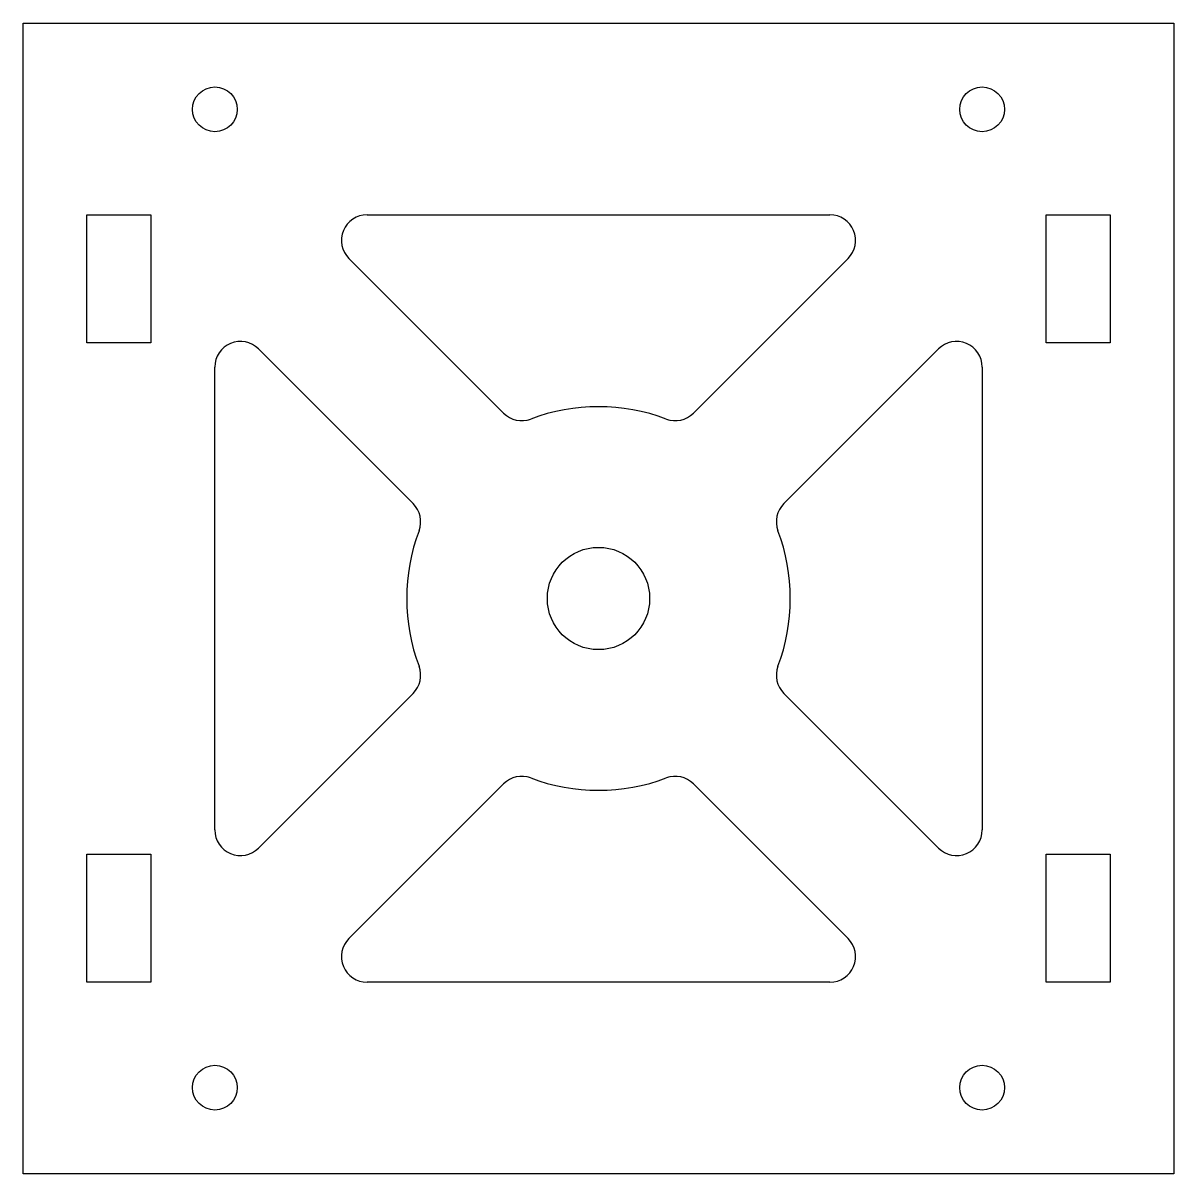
# Paper-space layout '_Bottom' of a CAD drawing. Header units: centimetres. Extents: x -4.5 to 4.5, y -4.5 to 4.5.
import ezdxf

# ---------------------------------------------------------------- set-up
doc = ezdxf.new("R2010")
doc.units = ezdxf.units.CM

psp = doc.layouts.new('_Bottom')

# ---------------------------------------------------------------- linework, layer by layer
at = {"color": 7, "linetype": 'Continuous', "lineweight": 25}
for p, q in [((-4.5, -4.5), (-4.5, 4.5)), ((-4.5, 4.5), (4.5, 4.5)), ((4.5, 4.5), (4.5, -4.5)), ((-4, 3), (-3.5, 3)), ((-4, 2), (-4, 3)), ((-3.5, 3), (-3.5, 2)), ((-1.8101, 3), (1.8101, 3)), ((3.5, 3), (4, 3)), ((3.5, 2), (3.5, 3)), ((4, 3), (4, 2)), ((-0.7419, 1.449), (-1.9515, 2.6586)), ((1.9515, 2.6586), (0.7419, 1.449)), ((-3.5, 2), (-4, 2)), ((4, 2), (3.5, 2)), ((-2.6586, 1.9515), (-1.449, 0.7419)), ((1.449, 0.7419), (2.6586, 1.9515)), ((-3, -1.8101), (-3, 1.8101)), ((3, 1.8101), (3, -1.8101)), ((-1.449, -0.7419), (-2.6586, -1.9515)), ((2.6586, -1.9515), (1.449, -0.7419)), ((-1.9515, -2.6586), (-0.7419, -1.449)), ((0.7419, -1.449), (1.9515, -2.6586)), ((-4, -2), (-3.5, -2)), ((-4, -3), (-4, -2)), ((-3.5, -2), (-3.5, -3)), ((3.5, -3), (3.5, -2)), ((3.5, -2), (4, -2)), ((4, -2), (4, -3)), ((-3.5, -3), (-4, -3)), ((1.8101, -3), (-1.8101, -3)), ((4, -3), (3.5, -3)), ((4.5, -4.5), (-4.5, -4.5))]:
    psp.add_line(p, q, dxfattribs=at)
for centre, radius in [((-3, 3.825), 0.175), ((3, 3.825), 0.175), ((0, 0), 0.4), ((-3, -3.825), 0.175), ((3, -3.825), 0.175)]:
    psp.add_circle(centre, radius, dxfattribs=at)
for centre, radius, start, end in [((-1.8101, 2.8), 0.2, 90, 225), ((1.8101, 2.8), 0.2, 315, 90), ((-2.8, 1.8101), 0.2, 45, 180), ((2.8, 1.8101), 0.2, 0, 135), ((-0.6005, 1.5904), 0.2, 225, 290.68426), ((0, 0), 1.5, 69.31574, 110.68426), ((0.6005, 1.5904), 0.2, 249.31574, 315), ((-1.5904, 0.6005), 0.2, 339.31574, 45), ((1.5904, 0.6005), 0.2, 135, 200.68426), ((0, 0), 1.5, 159.31574, 200.68426), ((0, 0), 1.5, 339.31574, 20.68426), ((-1.5904, -0.6005), 0.2, 315, 20.68426), ((1.5904, -0.6005), 0.2, 159.31574, 225), ((-0.6005, -1.5904), 0.2, 69.31574, 135), ((0, 0), 1.5, 249.31574, 290.68426), ((0.6005, -1.5904), 0.2, 45, 110.68426), ((-2.8, -1.8101), 0.2, 180, 315), ((2.8, -1.8101), 0.2, 225, 0), ((-1.8101, -2.8), 0.2, 135, 270), ((1.8101, -2.8), 0.2, 270, 45)]:
    psp.add_arc(centre, radius, start, end, dxfattribs=at)

doc.saveas('drawing.dxf')
